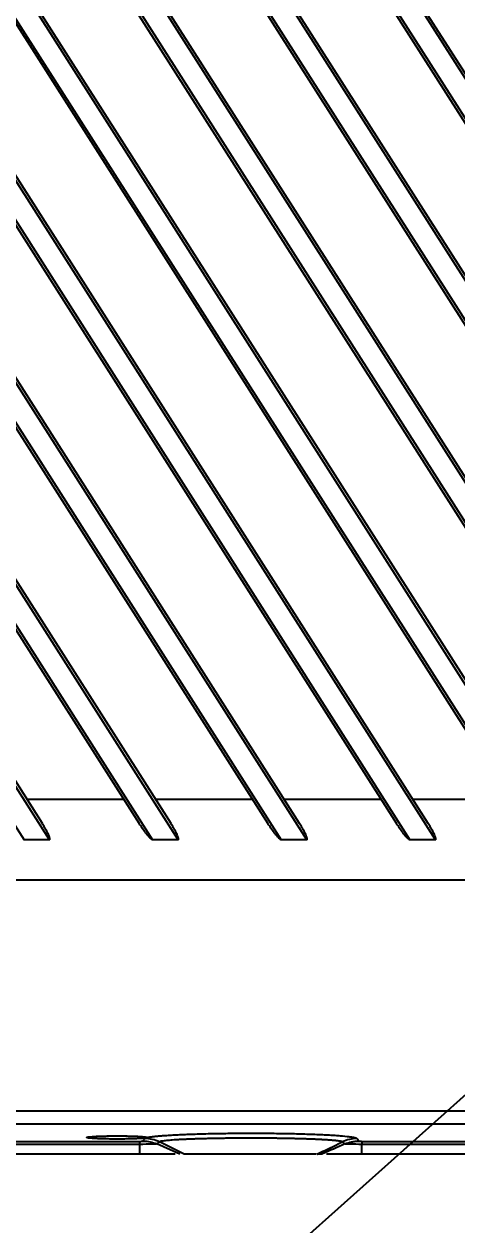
# Model space of a CAD drawing. Header units: millimetres. Extents: x 620 to 19791, y 2539 to 6969.
# Drawn here: x 6081.9 to 6114.2, y 3482.9 to 3572.5 of the extents above; entities that cross this region are included whole.
import ezdxf

# ---------------------------------------------------------------- set-up
doc = ezdxf.new("R2010")
doc.units = ezdxf.units.MM
doc.styles.get("Standard").update_dxf_attribs({"font": 'arial.ttf'})
doc.dimstyles.new('缩小5倍', dxfattribs={"dimtxt": 40, "dimasz": 20, "dimexe": 1, "dimexo": 0.2, "dimgap": 0, "dimtad": 1, "dimtoh": 1, "dimdec": 1, "dimzin": 9, "dimdsep": 46, "dimtxsty": 'Standard', "dimblk": '_FILLED', "dimcen": 0.2, "dimclrd": 256, "dimclre": 256, "dimclrt": 256, "dimadec": 1, "dimazin": 2, "dimtfac": 1, "dimtdec": 1, "dimtofl": 0, "dimtmove": 0, "dimatfit": 3, "dimldrblk": '_FILLED', "dimfxl": 1, "dimtolj": 1, "dimtzin": 0, "dimarcsym": 0})

# ---------------------------------------------------------------- blocks, each defined once
blk = doc.blocks.new('_FILLED')
at = {"color": 0, "linetype": 'ByBlock'}
blk.add_solid([(0, 0), (-1, 0.15), (-1, -0.15)], dxfattribs=at)
blk = doc.blocks.new('*D190')
at = {"lineweight": -2, "transparency": 16777216}
for p, q in [((6138, 3513.094), (6138, 3306.903)), ((6144, 3513.094), (6144, 3306.903)), ((6118, 3307.903), (6098, 3307.903)), ((6164, 3307.903), (6184, 3307.903))]:
    blk.add_line(p, q, dxfattribs=at)
at = {"layer": 'Defpoints', "color": 0, "transparency": 16777216}
for p in [(6138, 3513.294), (6144, 3513.294), (6144, 3307.903)]:
    blk.add_point(p, dxfattribs=at)
at = {"lineweight": -2, "transparency": 16777216, "xscale": 20, "yscale": 20, "zscale": 20}
blk.add_blockref('_FILLED', (6138, 3307.903), dxfattribs=at)
at = {"lineweight": -2, "transparency": 16777216, "xscale": 20, "yscale": 20, "zscale": 20, "rotation": 180}
blk.add_blockref('_FILLED', (6144, 3307.903), dxfattribs=at)
at = {"transparency": 16777216, "insert": (6141, 3333.796), "char_height": 40, "attachment_point": 5}
blk.add_mtext('\\A1;6mm [1/4"]', dxfattribs=at)
blk = doc.blocks.new('*D191')
at = {"lineweight": -2, "transparency": 16777216}
for p, q in [((6137.8, 3513.294), (6138.2, 3513.294)), ((6138, 3513.094), (6138, 3513.494)), ((5988.593, 3379.815), (6120.475, 3497.638)), ((5601.035, 3379.815), (5988.593, 3379.815))]:
    blk.add_line(p, q, dxfattribs=at)
at = {"layer": 'Defpoints', "color": 0, "transparency": 16777216}
for p in [(6138, 3513.294), (6135.389, 3510.962)]:
    blk.add_point(p, dxfattribs=at)
at = {"lineweight": -2, "transparency": 16777216, "xscale": 20, "yscale": 20, "zscale": 20, "rotation": 41.7774340312797}
blk.add_blockref('_FILLED', (6135.389, 3510.962), dxfattribs=at)
at = {"transparency": 16777216, "insert": (5794.814, 3405.709), "char_height": 40, "attachment_point": 5}
blk.add_mtext('\\A1;R3.5mm [R1/8"]', dxfattribs=at)
blk = doc.blocks.new('tugj')
at = {"color": 7, "linetype": 'Continuous', "lineweight": 25}
for p, q in [((12722.439, 4859.101), (12608.921, 5037.289)), ((12723.849, 4856.515), (12608.752, 5037.182)), ((12608.583, 5034.096), (12722.139, 4855.849)), ((12608.752, 5034.204), (12723.505, 4854.078)), ((12719.916, 4847.613), (12608.752, 5022.106)), ((12719.135, 4849.211), (12608.921, 5022.214)), ((12608.583, 5019.021), (12717.675, 4847.782)), ((12608.752, 5019.128), (12718.31, 4847.157)), ((12712.917, 4843.525), (12608.752, 5007.031)), ((12712.242, 4844.956), (12608.921, 5007.138)), ((12608.583, 5003.946), (12710.205, 4844.431)), ((12608.752, 5004.053), (12711.261, 4843.146)), ((12703.917, 4842.572), (12608.751, 4991.955)), ((12703.393, 4843.771), (12608.921, 4992.063)), ((12608.583, 4988.87), (12701.022, 4843.77)), ((12608.752, 4988.978), (12702.022, 4842.571)), ((12694.317, 4842.57), (12608.752, 4976.88)), ((12693.789, 4843.77), (12608.921, 4976.988)), ((12608.583, 4973.795), (12691.418, 4843.77)), ((12608.752, 4973.902), (12692.42, 4842.57)), ((12684.713, 4842.57), (12608.752, 4961.805)), ((12684.185, 4843.77), (12608.921, 4961.912)), ((12608.583, 4958.719), (12681.814, 4843.77)), ((12608.752, 4958.827), (12682.816, 4842.57)), ((12675.109, 4842.57), (12608.752, 4946.729)), ((12674.581, 4843.77), (12608.921, 4946.837)), ((12608.583, 4943.644), (12672.21, 4843.77)), ((12608.752, 4943.751), (12673.212, 4842.57)), ((12665.505, 4842.57), (12608.752, 4931.654)), ((12664.977, 4843.77), (12608.921, 4931.761)), ((12608.752, 4928.676), (12663.607, 4842.57)), ((12671.063, 4845.57), (12663.83, 4845.57)), ((12680.667, 4845.57), (12673.435, 4845.57)), ((12690.271, 4845.57), (12683.039, 4845.57)), ((12699.875, 4845.57), (12692.643, 4845.57)), ((12665.505, 4842.57), (12663.607, 4842.57)), ((12675.109, 4842.57), (12673.212, 4842.57)), ((12684.713, 4842.57), (12682.816, 4842.57)), ((12694.317, 4842.57), (12692.42, 4842.57)), ((12634.374, 4839.57), (12708.305, 4839.57)), ((12631.129, 4822.351), (12729.956, 4822.351)), ((12731.947, 4821.353), (12629.138, 4821.353)), ((12628.684, 4820.065), (12672.25, 4820.065)), ((12672.25, 4819.841), (12628.684, 4819.841)), ((12672.25, 4819.116), (12672.25, 4819.841)), ((12675.238, 4819.116), (12673.517, 4819.87)), ((12675.562, 4819.116), (12673.717, 4820.02)), ((12688.836, 4820.065), (12732.402, 4820.065)), ((12688.836, 4819.116), (12688.836, 4819.841)), ((12732.402, 4819.841), (12688.836, 4819.841)), ((12672.25, 4819.116), (12628.684, 4819.116)), ((12685.847, 4819.116), (12685.524, 4819.116)), ((12732.402, 4819.116), (12688.836, 4819.116))]:
    blk.add_line(p, q, dxfattribs=at)
at = {"color": 8, "linetype": 'Continuous', "lineweight": 25}
blk.add_line((12686.633, 4819.66), (12687.368, 4820.02), dxfattribs=at)
at = {"color": 7, "linetype": 'Continuous', "lineweight": 25, "flags": 128}
blk.add_lwpolyline([(12685.524, 4819.116), (12686.446, 4819.568), (12686.633, 4819.66)], dxfattribs=at)
at = {"color": 7, "linetype": 'Continuous', "lineweight": 25}
for points, knots in [([(12665.505, 4842.57), (12665.513, 4842.575), (12665.527, 4842.583), (12665.541, 4842.603), (12665.542, 4842.628), (12665.538, 4842.663), (12665.527, 4842.711), (12665.496, 4842.812), (12665.414, 4843.008), (12665.289, 4843.247), (12665.134, 4843.519), (12665.035, 4843.678), (12664.977, 4843.77)], [0, 0, 0, 0, 0.019676, 0.036058, 0.051366, 0.073864, 0.114112, 0.160554, 0.308553, 0.584137, 0.758673, 1, 1, 1, 1]), ([(12673.212, 4842.57), (12673.201, 4842.571), (12673.181, 4842.572), (12673.151, 4842.584), (12673.123, 4842.601), (12673.092, 4842.63), (12673.048, 4842.676), (12672.99, 4842.735), (12672.905, 4842.82), (12672.798, 4842.943), (12672.634, 4843.155), (12672.431, 4843.433), (12672.283, 4843.659), (12672.21, 4843.77)], [0, 0, 0, 0, 0.018945, 0.038329, 0.0591, 0.081785, 0.118769, 0.178836, 0.238803, 0.346775, 0.486398, 0.748249, 1, 1, 1, 1]), ([(12675.109, 4842.57), (12675.117, 4842.575), (12675.131, 4842.583), (12675.145, 4842.603), (12675.146, 4842.628), (12675.142, 4842.663), (12675.131, 4842.711), (12675.1, 4842.812), (12675.018, 4843.008), (12674.893, 4843.247), (12674.739, 4843.519), (12674.639, 4843.678), (12674.581, 4843.77)], [0, 0, 0, 0, 0.019676, 0.036058, 0.051366, 0.073864, 0.114112, 0.160554, 0.308553, 0.584137, 0.758673, 1, 1, 1, 1]), ([(12682.816, 4842.57), (12682.806, 4842.571), (12682.785, 4842.572), (12682.755, 4842.584), (12682.727, 4842.601), (12682.696, 4842.63), (12682.652, 4842.676), (12682.594, 4842.735), (12682.509, 4842.82), (12682.402, 4842.943), (12682.238, 4843.155), (12682.035, 4843.433), (12681.887, 4843.659), (12681.814, 4843.77)], [0, 0, 0, 0, 0.018945, 0.038329, 0.0591, 0.081785, 0.118769, 0.178836, 0.238803, 0.346775, 0.486397, 0.748249, 1, 1, 1, 1]), ([(12684.713, 4842.57), (12684.721, 4842.575), (12684.735, 4842.583), (12684.749, 4842.603), (12684.75, 4842.628), (12684.746, 4842.663), (12684.735, 4842.711), (12684.704, 4842.812), (12684.622, 4843.008), (12684.497, 4843.247), (12684.343, 4843.519), (12684.243, 4843.678), (12684.185, 4843.77)], [0, 0, 0, 0, 0.019676, 0.036058, 0.051366, 0.073864, 0.114112, 0.160554, 0.308553, 0.584137, 0.758673, 1, 1, 1, 1]), ([(12692.42, 4842.57), (12692.41, 4842.571), (12692.389, 4842.572), (12692.359, 4842.584), (12692.331, 4842.601), (12692.3, 4842.63), (12692.256, 4842.676), (12692.198, 4842.735), (12692.113, 4842.82), (12692.007, 4842.943), (12691.842, 4843.155), (12691.639, 4843.433), (12691.491, 4843.659), (12691.418, 4843.77)], [0, 0, 0, 0, 0.018945, 0.038329, 0.0591, 0.081785, 0.118769, 0.178836, 0.238803, 0.346775, 0.486397, 0.748249, 1, 1, 1, 1]), ([(12694.317, 4842.57), (12694.325, 4842.575), (12694.339, 4842.583), (12694.353, 4842.603), (12694.354, 4842.628), (12694.35, 4842.663), (12694.339, 4842.711), (12694.308, 4842.812), (12694.226, 4843.008), (12694.101, 4843.247), (12693.947, 4843.519), (12693.847, 4843.678), (12693.789, 4843.77)], [0, 0, 0, 0, 0.019676, 0.0360578, 0.0513658, 0.0738645, 0.1141116, 0.1605537, 0.3085527, 0.5841371, 0.758673, 1, 1, 1, 1]), ([(12668.293, 4820.354), (12668.294, 4820.357), (12668.296, 4820.362), (12668.313, 4820.371), (12668.341, 4820.379), (12668.379, 4820.387), (12668.429, 4820.395), (12668.528, 4820.407), (12668.708, 4820.424), (12669.014, 4820.442), (12669.387, 4820.456), (12669.809, 4820.466), (12670.249, 4820.472), (12670.683, 4820.473), (12671.1, 4820.469), (12671.492, 4820.462), (12671.853, 4820.451), (12672.167, 4820.437), (12672.426, 4820.42), (12672.606, 4820.402), (12672.719, 4820.385), (12672.782, 4820.37), (12672.79, 4820.359), (12672.794, 4820.353)], [0, 0, 0, 0, 0.022689, 0.045136, 0.067454, 0.089758, 0.112162, 0.134781, 0.199465, 0.263999, 0.329012, 0.394905, 0.458749, 0.519794, 0.577826, 0.637055, 0.695343, 0.75315, 0.811501, 0.869583, 0.913023, 0.956228, 1, 1, 1, 1]), ([(12672.794, 4820.353), (12672.819, 4820.358), (12672.869, 4820.368), (12672.955, 4820.383), (12673.049, 4820.397), (12673.153, 4820.411), (12673.265, 4820.425), (12673.385, 4820.439), (12673.515, 4820.452), (12673.653, 4820.465), (12673.8, 4820.478), (12674.034, 4820.497), (12674.373, 4820.521), (12674.848, 4820.549), (12675.368, 4820.574), (12675.931, 4820.597), (12676.537, 4820.618), (12677.173, 4820.635), (12677.83, 4820.649), (12678.492, 4820.66), (12679.16, 4820.668), (12679.85, 4820.673), (12680.574, 4820.674), (12681.331, 4820.672), (12682.085, 4820.666), (12682.802, 4820.658), (12683.474, 4820.646), (12684.113, 4820.63), (12684.734, 4820.611), (12685.52, 4820.583), (12686.235, 4820.55), (12686.833, 4820.514), (12687.359, 4820.474), (12687.793, 4820.43), (12688.125, 4820.383), (12688.288, 4820.351), (12688.385, 4820.324), (12688.442, 4820.3), (12688.457, 4820.284), (12688.464, 4820.275)], [0, 0, 0, 0, 0.01287, 0.025647, 0.038346, 0.05098, 0.063564, 0.076115, 0.088646, 0.101172, 0.11371, 0.126274, 0.157703, 0.188933, 0.220406, 0.251717, 0.282921, 0.314931, 0.345821, 0.37648, 0.406536, 0.43606, 0.467842, 0.501769, 0.535911, 0.568029, 0.598459, 0.629182, 0.660396, 0.692874, 0.755145, 0.784422, 0.814285, 0.876914, 0.908698, 0.939345, 0.95926, 0.979454, 1, 1, 1, 1]), ([(12672.7, 4820.321), (12672.686, 4820.318), (12672.659, 4820.314), (12672.61, 4820.307), (12672.553, 4820.301), (12672.49, 4820.295), (12672.419, 4820.289), (12672.29, 4820.279), (12672.08, 4820.267), (12671.761, 4820.254), (12671.403, 4820.244), (12671.018, 4820.238), (12670.619, 4820.236), (12670.216, 4820.237), (12669.824, 4820.242), (12669.456, 4820.25), (12669.121, 4820.262), (12668.832, 4820.277), (12668.596, 4820.294), (12668.442, 4820.311), (12668.351, 4820.326), (12668.302, 4820.34), (12668.296, 4820.349), (12668.293, 4820.354)], [0, 0, 0, 0, 0.020988, 0.041834, 0.062613, 0.083398, 0.104265, 0.125288, 0.187795, 0.250352, 0.312814, 0.375289, 0.437703, 0.500185, 0.562582, 0.625065, 0.687498, 0.749989, 0.812453, 0.874928, 0.91672, 0.958212, 1, 1, 1, 1]), ([(12672.25, 4820.065), (12672.267, 4820.065), (12672.301, 4820.065), (12672.35, 4820.066), (12672.395, 4820.068), (12672.435, 4820.069), (12672.469, 4820.071), (12672.496, 4820.074), (12672.514, 4820.077), (12672.516, 4820.079), (12672.516, 4820.08)], [0, 0, 0, 0, 0.1217235, 0.2393269, 0.3574822, 0.4807989, 0.6028734, 0.7270325, 0.8618761, 1, 1, 1, 1]), ([(12673.517, 4819.87), (12673.496, 4819.862), (12673.35, 4819.854), (12672.886, 4819.844), (12672.568, 4819.84), (12672.25, 4819.841)], [0, 0, 0, 0, 0.5, 0.5, 1, 1, 1, 1]), ([(12672.516, 4820.08), (12672.531, 4820.112), (12672.562, 4820.177), (12672.601, 4820.242), (12672.621, 4820.275)], [0, 0, 0, 0, 0.489933, 1, 1, 1, 1]), ([(12687.368, 4820.02), (12687.363, 4820.024), (12687.353, 4820.031), (12687.327, 4820.041), (12687.294, 4820.051), (12687.253, 4820.061), (12687.205, 4820.071), (12687.149, 4820.081), (12687.086, 4820.09), (12687.017, 4820.1), (12686.941, 4820.109), (12686.859, 4820.118), (12686.77, 4820.127), (12686.676, 4820.135), (12686.576, 4820.144), (12686.471, 4820.152), (12686.36, 4820.16), (12686.245, 4820.168), (12686.125, 4820.176), (12686.001, 4820.183), (12685.873, 4820.19), (12685.74, 4820.197), (12685.604, 4820.204), (12685.465, 4820.21), (12685.322, 4820.217), (12685.177, 4820.223), (12685.029, 4820.229), (12684.878, 4820.234), (12684.725, 4820.239), (12684.57, 4820.244), (12684.413, 4820.249), (12684.254, 4820.254), (12684.094, 4820.258), (12683.933, 4820.262), (12683.77, 4820.266), (12683.607, 4820.27), (12683.443, 4820.273), (12683.278, 4820.277), (12683.113, 4820.28), (12682.948, 4820.283), (12682.783, 4820.285), (12682.618, 4820.288), (12682.453, 4820.29), (12682.289, 4820.292), (12682.125, 4820.293), (12681.962, 4820.295), (12681.8, 4820.296), (12681.638, 4820.298), (12681.478, 4820.299), (12681.319, 4820.3), (12681.161, 4820.3), (12681.004, 4820.301), (12680.849, 4820.301), (12680.695, 4820.301), (12680.484, 4820.302), (12680.212, 4820.301), (12679.876, 4820.3), (12679.532, 4820.298), (12679.182, 4820.296), (12678.827, 4820.292), (12678.468, 4820.288), (12678.107, 4820.282), (12677.745, 4820.276), (12677.385, 4820.268), (12677.027, 4820.259), (12676.674, 4820.25), (12676.329, 4820.239), (12675.994, 4820.226), (12675.671, 4820.213), (12675.362, 4820.198), (12675.071, 4820.183), (12674.8, 4820.166), (12674.553, 4820.148), (12674.331, 4820.129), (12674.138, 4820.109), (12673.976, 4820.088), (12673.85, 4820.066), (12673.758, 4820.043), (12673.731, 4820.028), (12673.717, 4820.02)], [0, 0, 0, 0, 0.011507, 0.02294, 0.034296, 0.045568, 0.056759, 0.067869, 0.078899, 0.089849, 0.100718, 0.111507, 0.122217, 0.132847, 0.143397, 0.153868, 0.164259, 0.174571, 0.184803, 0.194956, 0.20503, 0.215024, 0.224939, 0.234775, 0.244531, 0.254208, 0.263806, 0.273324, 0.282762, 0.292121, 0.3014, 0.3106, 0.31972, 0.32876, 0.33772, 0.3466, 0.3554, 0.36412, 0.372759, 0.381319, 0.389798, 0.398197, 0.406515, 0.414753, 0.42291, 0.430986, 0.438982, 0.446897, 0.454731, 0.462484, 0.470156, 0.477747, 0.485257, 0.492686, 0.500034, 0.515874, 0.532153, 0.54887, 0.566024, 0.583616, 0.601643, 0.620107, 0.639005, 0.658337, 0.678102, 0.698299, 0.718926, 0.739986, 0.761476, 0.783396, 0.805742, 0.828521, 0.851728, 0.875366, 0.899433, 0.923937, 0.948873, 0.974239, 1, 1, 1, 1]), ([(12685.459, 4819.11), (12685.659, 4819.205), (12686.061, 4819.396), (12686.452, 4819.573), (12686.647, 4819.661)], [0, 0, 0, 0, 0.499398, 1, 1, 1, 1]), ([(12687.568, 4819.87), (12687.568, 4819.87), (12687.568, 4819.87), (12687.568, 4819.87), (12686.994, 4819.619), (12686.421, 4819.367), (12685.847, 4819.116)], [0.1637377, 0.1637377, 0.1637377, 0.1637377, 0.1637423, 0.1637423, 0.1637423, 0.8362557, 0.8362557, 0.8362557, 0.8362557]), ([(12687.568, 4819.87), (12687.607, 4819.887), (12687.686, 4819.92), (12687.808, 4819.962), (12687.934, 4819.999), (12688.104, 4820.038), (12688.316, 4820.072), (12688.486, 4820.077), (12688.569, 4820.08)], [0, 0, 0, 0, 0.123463, 0.249049, 0.376608, 0.505974, 0.758274, 1, 1, 1, 1]), ([(12688.836, 4819.841), (12688.517, 4819.841), (12688.199, 4819.844), (12687.735, 4819.855), (12687.589, 4819.862), (12687.568, 4819.87)], [0, 0, 0, 0, 0.5, 0.5, 1, 1, 1, 1]), ([(12688.464, 4820.275), (12688.484, 4820.242), (12688.523, 4820.177), (12688.554, 4820.112), (12688.569, 4820.08)], [0, 0, 0, 0, 0.509926, 1, 1, 1, 1]), ([(12688.569, 4820.08), (12688.57, 4820.079), (12688.57, 4820.077), (12688.584, 4820.074), (12688.607, 4820.072), (12688.651, 4820.069), (12688.725, 4820.066), (12688.799, 4820.066), (12688.836, 4820.065)], [0, 0, 0, 0, 0.12236, 0.240823, 0.360129, 0.484925, 0.742368, 1, 1, 1, 1]), ([(12674.888, 4819.116), (12674.7, 4819.116), (12674.308, 4819.116), (12673.339, 4819.116), (12672.607, 4819.116), (12672.25, 4819.116)], [0, 0, 0, 0, 0.321413, 0.668155, 1, 1, 1, 1]), ([(12685.423, 4819.116), (12685.321, 4819.116), (12685.093, 4819.116), (12683.974, 4819.116), (12682.389, 4819.116), (12680.542, 4819.116), (12678.698, 4819.116), (12677.107, 4819.116), (12675.928, 4819.116), (12675.684, 4819.116), (12675.562, 4819.116)], [0, 0, 0, 0, 0.103469, 0.232009, 0.359703, 0.487072, 0.614441, 0.742135, 0.870675, 1, 1, 1, 1]), ([(12688.836, 4819.116), (12688.468, 4819.116), (12687.725, 4819.116), (12686.759, 4819.116), (12686.378, 4819.116), (12686.197, 4819.116)], [0, 0, 0, 0, 0.340801, 0.687637, 1, 1, 1, 1])]:
    blk.add_open_spline(points, degree=3, knots=knots, dxfattribs=at)
for points in [[(12672.25, 4819.841), (12672.25, 4819.972), (12672.25, 4820.049), (12672.25, 4820.065)], [(12672.516, 4820.08), (12672.857, 4820.08), (12673.205, 4820.007), (12673.517, 4819.87)], [(12673.717, 4820.02), (12673.381, 4820.185), (12672.997, 4820.275), (12672.621, 4820.275)], [(12672.787, 4820.346), (12672.776, 4820.338), (12672.747, 4820.329), (12672.7, 4820.321)], [(12672.793, 4820.353), (12672.792, 4820.351), (12672.791, 4820.348), (12672.787, 4820.346)], [(12673.717, 4820.02), (12673.647, 4819.97), (12673.58, 4819.92), (12673.517, 4819.87)], [(12688.464, 4820.275), (12688.088, 4820.275), (12687.704, 4820.185), (12687.368, 4820.02)], [(12687.568, 4819.87), (12687.505, 4819.92), (12687.438, 4819.97), (12687.368, 4820.02)], [(12688.836, 4820.065), (12688.836, 4820.049), (12688.836, 4819.972), (12688.836, 4819.841)]]:
    blk.add_open_spline(points, degree=3, dxfattribs=at)

msp = doc.modelspace()

# ---------------------------------------------------------------- block references
msp.add_blockref('tugj', (-6581.6851, -1330.91272))

# ---------------------------------------------------------------- dimensions: what is measured, and where the dimension line sits
at = {"color": 1}
dim = msp.add_radius_dim(center=(6137.99952, 3513.29434), mpoint=(6135.38944, 3510.9625), dimstyle='缩小5倍', override={"dimpost": 'mm'}, dxfattribs=at)
dim.commit()
dim.dimension.update_dxf_attribs({"geometry": '*D191', "text_midpoint": (5794.81419, 3379.8155), "dimtype": 164})
dim = msp.add_linear_dim(base=(6143.99952, 3307.90279), p1=(6137.99952, 3513.29434), p2=(6143.99952, 3513.29434), dimstyle='缩小5倍', override={"dimpost": 'mm'}, dxfattribs=at)
dim.commit()
dim.dimension.update_dxf_attribs({"geometry": '*D190', "text_midpoint": (6140.99952, 3307.90279), "dimtype": 160})

doc.saveas('drawing.dxf')
